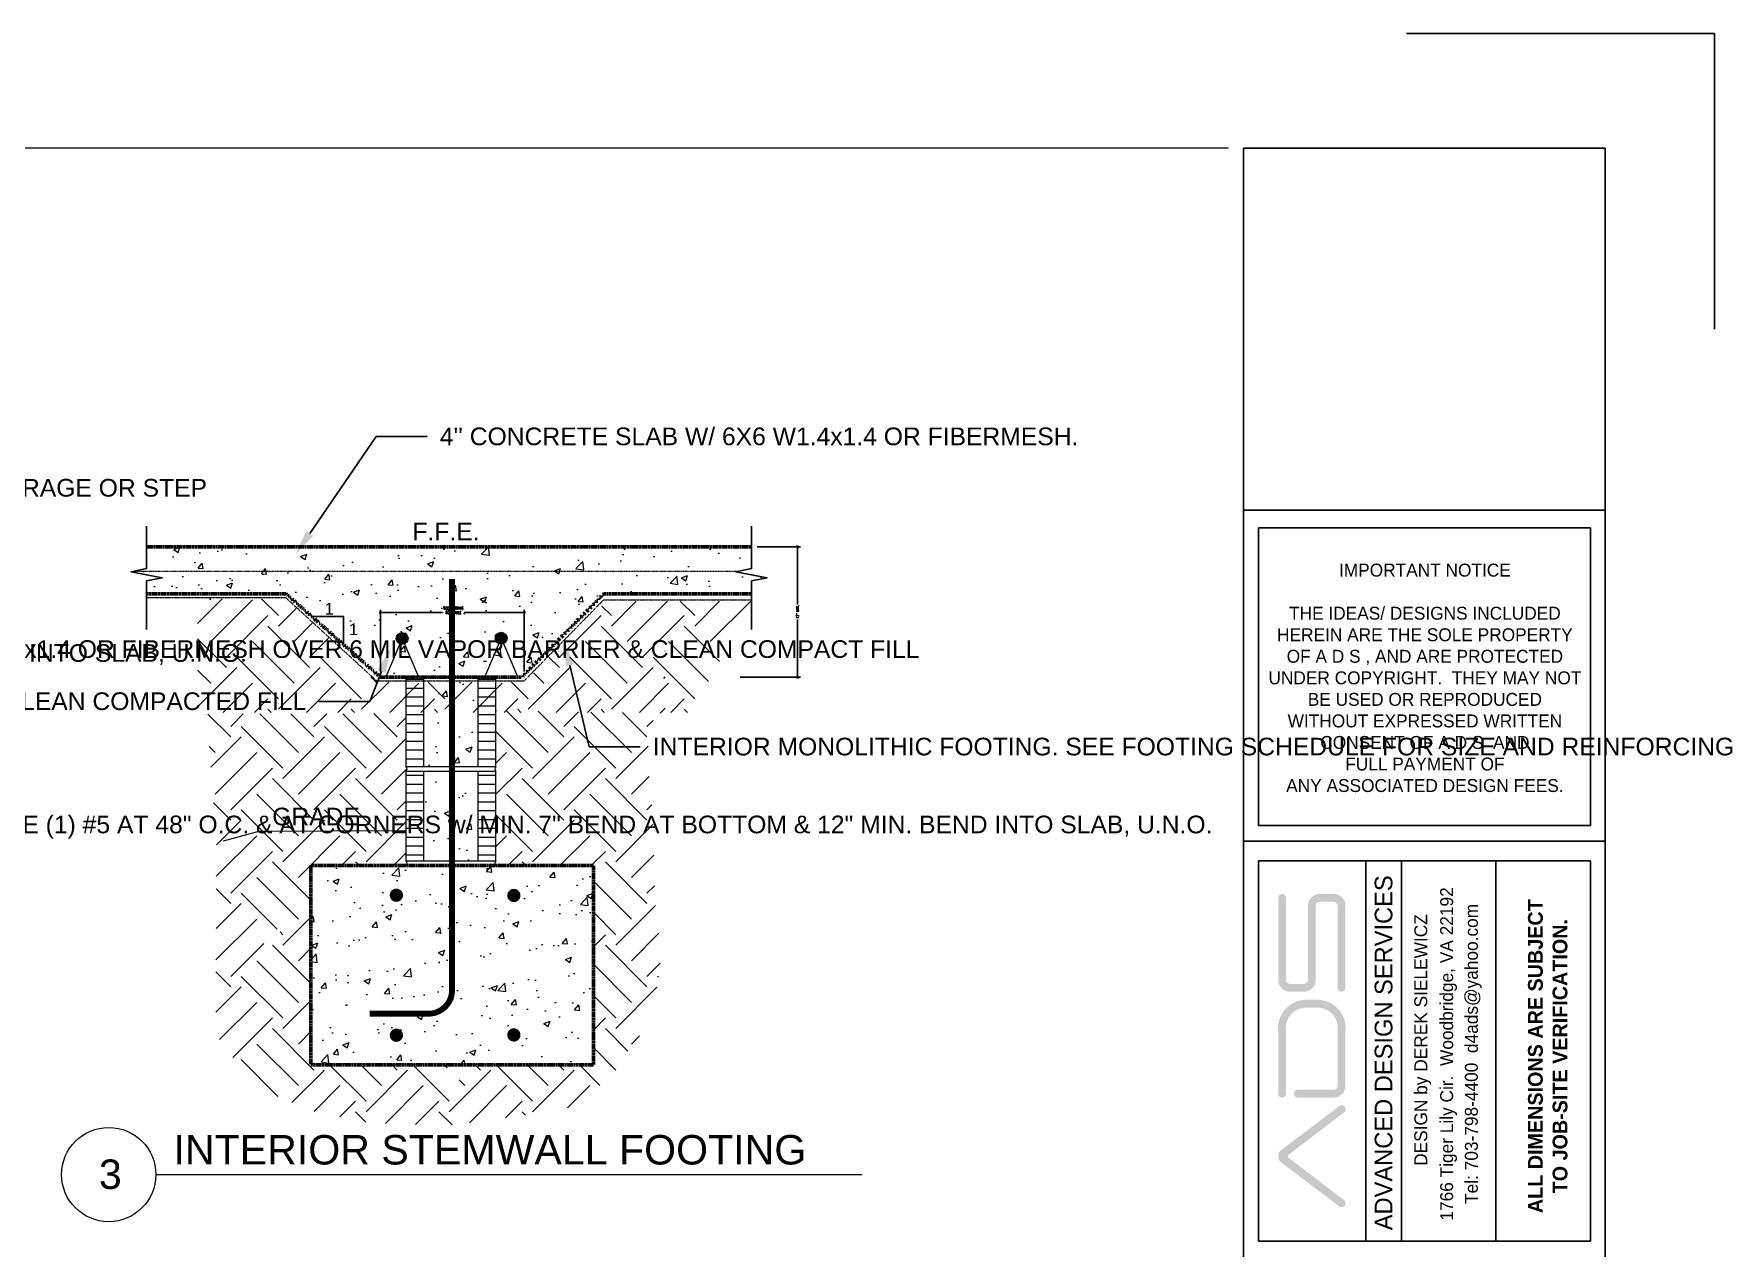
# Model space of a CAD drawing. Header units: inches. Extents: x 26998 to 46838, y -509 to 4343.
# Drawn here: x 39273 to 39987, y 2475 to 2991 of the extents above; entities that cross this region are included whole.
import ezdxf
from ezdxf import colors
from ezdxf.entities.mleader import LeaderData, LeaderLine
from ezdxf.math import Vec2, Vec3

# ---------------------------------------------------------------- set-up
doc = ezdxf.new("R2010")
doc.units = ezdxf.units.IN
doc.header["$LTSCALE"] = 0.5
doc.header["$MEASUREMENT"] = 0
doc.linetypes.add('HIDDEN', pattern=[0.375, 0.25, -0.125])
doc.linetypes.add('HIDDEN2', pattern=[0.1875, 0.125, -0.0625])
doc.layers.get('Defpoints').update_dxf_attribs({"color": 140})
doc.layers.add('S-Dims', color=2, linetype='Continuous')
doc.layers.add('Title Block', color=7, linetype='Continuous')
for name, color, linetype, lineweight in [('S-Exisitng', 252, 'Continuous', 0), ('S-FOUNDATION', 3, 'HIDDEN', 13), ('S-Structural', 1, 'Continuous', 20), ('S-Text', 3, 'Continuous', 0)]:
    doc.layers.add(name, color=color, linetype=linetype, lineweight=lineweight)
doc.styles.add('ARIAL', font='arial.ttf')
doc.styles.add('HS-DESIGN-PLAN', font='GOTHIC.TTF', dxfattribs={"height": 0.09375})
doc.styles.get("Standard").update_dxf_attribs({"font": 'romans.shx', "width": 0.75})
doc.dimstyles.new('DIMS', dxfattribs={"dimscale": 96, "dimtxt": 0.09375, "dimasz": 0.09375, "dimexe": 0.1, "dimexo": 0.2, "dimgap": 0.046875, "dimtad": 0, "dimdec": 1, "dimzin": 7, "dimdsep": 46, "dimlunit": 4, "dimtxsty": 'Standard', "dimblk": 'ARCHTICK', "dimcen": 0, "dimdle": 0.046875, "dimclrd": 2, "dimclre": 2, "dimclrt": 2, "dimadec": 0, "dimazin": 0, "dimtfac": 1, "dimtdec": 1, "dimtmove": 1, "dimatfit": 2, "dimfxl": 0.2, "dimtolj": 1, "dimtzin": 0, "dimarcsym": 0})

# ---------------------------------------------------------------- blocks, each defined once
blk = doc.blocks.new('_ArchTick')
at = {"color": 0, "linetype": 'ByBlock', "const_width": 0.15}
blk.add_lwpolyline([(-0.5, -0.5), (0.5, 0.5)], dxfattribs=at)
blk = doc.blocks.new('*D1005')
at = {"layer": 'Defpoints', "color": 0, "transparency": 16777216}
for p in [(39481.46, 2744.9), (39420.44, 2717.48), (39481.46, 2717.48)]:
    blk.add_point(p, dxfattribs=at)
at = {"layer": 'S-Dims', "color": 2, "lineweight": -2, "transparency": 16777216}
for p, q in [((39419.88, 2744.9), (39446.84, 2744.9)), ((39420.44, 2719.88), (39420.44, 2746.1)), ((39482.03, 2744.9), (39456.08, 2744.9)), ((39481.46, 2719.88), (39481.46, 2746.1))]:
    blk.add_line(p, q, dxfattribs=at)
at = {"layer": 'S-Dims', "color": 2, "lineweight": -2, "transparency": 16777216, "xscale": 1.125, "yscale": 1.125, "zscale": 1.125, "rotation": 180}
blk.add_blockref('_ArchTick', (39420.44, 2744.9), dxfattribs=at)
at = {"layer": 'S-Dims', "color": 2, "lineweight": -2, "transparency": 16777216, "xscale": 1.125, "yscale": 1.125, "zscale": 1.125}
blk.add_blockref('_ArchTick', (39481.46, 2744.9), dxfattribs=at)
at = {"layer": 'S-Dims', "color": 2, "transparency": 16777216, "insert": (39451.46, 2745.85), "char_height": 1.125, "attachment_point": 5}
blk.add_mtext('\\A1;SEE FOOTING\\PSCHEDULE', dxfattribs=at)
blk = doc.blocks.new('*D1146')
at = {"layer": 'Defpoints', "color": 0, "transparency": 16777216}
for p in [(39578.04, 2772.82), (39570.76, 2717.48), (39597.62, 2717.48)]:
    blk.add_point(p, dxfattribs=at)
at = {"layer": 'S-Dims', "color": 2, "lineweight": -2, "transparency": 16777216}
for p, q in [((39580.44, 2772.82), (39598.82, 2772.82)), ((39597.62, 2773.38), (39597.62, 2748.3)), ((39597.62, 2716.92), (39597.62, 2742)), ((39573.16, 2717.48), (39598.82, 2717.48))]:
    blk.add_line(p, q, dxfattribs=at)
at = {"layer": 'S-Dims', "color": 2, "lineweight": -2, "transparency": 16777216, "xscale": 1.125, "yscale": 1.125, "zscale": 1.125}
for p, rotation in [((39597.62, 2772.82), 90), ((39597.62, 2717.48), 270)]:
    blk.add_blockref('_ArchTick', p, dxfattribs=dict(at, rotation=rotation))
at = {"layer": 'S-Dims', "color": 2, "transparency": 16777216, "insert": (39597.62, 2745.15), "char_height": 1.125, "attachment_point": 5, "rotation": 90}
blk.add_mtext('\\A1;12" MIN.', dxfattribs=at)

msp = doc.modelspace()

# ---------------------------------------------------------------- hatches: boundary and pattern name
at = {"layer": 'S-Exisitng'}
h = msp.add_hatch(dxfattribs=at)
h.set_pattern_fill('EARTH', color=256, scale=100, angle=45, style=0)
h.set_pattern_definition([(45, (16975.08, 27121.1), (0, 35.355339), [25, -25]), (45, (16968.45, 27127.728), (0, 35.355339), [25, -25]), (45, (16961.822, 27134.357), (0, 35.355339), [25, -25]), (135, (16961.822, 27138.776), (-35.355339, 2e-15), [25, -25]), (135, (16968.45, 27145.406), (-35.355339, 2e-15), [25, -25]), (135, (16975.08, 27152.035), (-35.355339, 2e-15), [25, -25])])
h.paths.add_polyline_path([(39380.1642635, 2750.7369856), (39342.784927, 2750.7369856), (39342.784927, 2702.5162852), (39552.7047548, 2702.5162852), (39578.4327614, 2749.7628502), (39516.5947819, 2749.7525048), (39481.4641011, 2715.3293131), (39418.8839973, 2715.3293131)])
h = msp.add_hatch(dxfattribs=at)
h.set_pattern_fill('EARTH', color=256, scale=100, angle=45, style=0)
h.set_pattern_definition([(45, (28396.7, 8671.57), (0, 35.35534), [25, -25]), (45, (28390.07, 8678.2), (0, 35.35534), [25, -25]), (45, (28383.442, 8684.83), (0, 35.35534), [25, -25]), (135, (28383.442, 8689.249), (-35.35534, 2e-15), [25, -25]), (135, (28390.07, 8695.878), (-35.35534, 2e-15), [25, -25]), (135, (28396.7, 8702.507), (-35.35534, 2e-15), [25, -25])])
h.paths.add_polyline_path([(39447.860842, 2551.5798331), (39453.8876277, 2551.5798331), (39453.8876277, 2545.9338688), (39447.860842, 2545.9338688)], flags=16)
h.paths.add_polyline_path([(39369.3907502, 2604.4687563), (39369.3907502, 2610.495542), (39377.8282502, 2610.495542), (39377.8282502, 2604.4687563)], flags=16)
edge = h.paths.add_edge_path()
edge.add_line((39350.791754, 2647.366771), (39350.5106271, 2566.0538298))
edge.add_line((39350.5106271, 2566.0538298), (39351.7028165, 2564.334669))
edge.add_line((39351.7028165, 2564.334669), (39359.5680435, 2553.4489728))
edge.add_line((39359.5680435, 2553.4489728), (39374.6932839, 2540.4467514))
edge.add_line((39374.6932839, 2540.4467514), (39390.7260259, 2533.4920889))
edge.add_line((39390.7260259, 2533.4920889), (39412.8089916, 2528.7431803))
edge.add_line((39412.8089916, 2528.7431803), (39425.8167281, 2527.7465636))
edge.add_line((39425.8167281, 2527.7465636), (39449.7146972, 2527.2077606))
edge.add_line((39449.7146972, 2527.2077606), (39473.6124536, 2530.3511426))
edge.add_line((39473.6124536, 2530.3511426), (39491.157911, 2532.9611871))
edge.add_line((39491.157911, 2532.9611871), (39502.0481436, 2535.0039786))
edge.add_line((39502.0481436, 2535.0039786), (39509.913158, 2541.6563234))
edge.add_line((39509.913158, 2541.6563234), (39518.0808856, 2547.0990962))
edge.add_line((39518.0808856, 2547.0990962), (39526.2484005, 2559.7989998))
edge.add_line((39526.2484005, 2559.7989998), (39531.6936232, 2566.7536624))
edge.add_line((39531.6936232, 2566.7536624), (39534.7186287, 2570.6845455))
edge.add_line((39534.7186287, 2570.6845455), (39536.8361326, 2579.1512483))
edge.add_line((39536.8361326, 2579.1512483), (39539.2563498, 2595.177249))
edge.add_line((39539.2563498, 2595.177249), (39539.5588503, 2602.7366975))
edge.add_line((39539.5588503, 2602.7366975), (39537.4411337, 2617.2509591))
edge.add_line((39537.4411337, 2617.2509591), (39536.5336321, 2633.2769599))
edge.add_line((39536.5336321, 2633.2769599), (39536.5336321, 2646.2791812))
edge.add_line((39536.5336321, 2646.2791812), (39535.9286309, 2661.3980782))
edge.add_line((39535.9286309, 2661.3980782), (39534.1295823, 2679.6261203))
edge.add_line((39534.1295823, 2679.6261203), (39534.1295823, 2693.8379136))
edge.add_line((39534.1295823, 2693.8379136), (39540.1015788, 2708.7904518))
edge.add_line((39540.1015788, 2708.7904518), (39540.8155793, 2717.1210451))
edge.add_line((39540.8155793, 2717.1210451), (39541.4151999, 2729.5184805))
edge.add_line((39541.4151999, 2729.5184805), (39541.4151999, 2702.1626274))
edge.add_line((39541.4151999, 2702.1626274), (39469.5057287, 2703.3316571))
edge.add_line((39469.5057287, 2703.3316571), (39469.5057287, 2719.3571492))
edge.add_arc((39471.7637374, 2718.4196492), 2.4448946, 157.4523206789, 202.5476793212)
edge.add_line((39469.5057287, 2717.4821492), (39469.5057287, 2679.3571492))
edge.add_arc((39471.7637374, 2678.4196492), 2.4448946, 157.4523206789, 202.5476793211)
edge.add_line((39469.5057287, 2677.4821492), (39469.5057287, 2639.3571492))
edge.add_arc((39471.7637374, 2638.4196492), 2.4448946, 157.4523206789, 202.5476793212)
edge.add_line((39469.5057287, 2637.4821492), (39510.8742348, 2637.4821492))
edge.add_line((39510.8742348, 2637.4821492), (39510.8742348, 2552.9054969))
edge.add_line((39510.8742348, 2552.9054969), (39390.8742348, 2552.9054969))
edge.add_line((39390.8742348, 2552.9054969), (39390.8742348, 2637.4821492))
edge.add_line((39390.8742348, 2637.4821492), (39431.3807287, 2637.4821492))
edge.add_arc((39429.12272, 2638.4196492), 2.4448946, 337.4523206784, 382.5476793215)
edge.add_line((39431.3807287, 2639.3571492), (39431.3807287, 2702.0372797))
edge.add_line((39431.3807287, 2702.0372797), (39346.7372263, 2701.8036288))
edge.add_line((39346.7372263, 2701.8036288), (39350.791754, 2647.366771))
at = {"layer": 'S-FOUNDATION', "ltscale": 10}
h = msp.add_hatch(dxfattribs=at)
h.set_pattern_fill('AR-CONC', color=252, scale=3.75, style=0)
h.set_pattern_definition([(50, (26919.508, 8568.484), (26.897257, -2.353205), [2.8125, -30.9375]), (355, (26919.508, 8568.484), (-5.203175, 28.207205), [2.25, -24.75]), (100.45144, (26921.75, 8568.288), (21.69408, 25.854), [2.390257, -26.29283]), (46.1842, (26919.508, 8575.984), (40.02155, -6.20697), [4.21875, -46.40625]), (96.63564, (26922.843, 8575.467), (35.04982, 36.52945), [3.58539, -39.43927]), (351.18416, (26919.51, 8575.984), (35.04982, 36.52945), [3.375, -37.125]), (21, (26923.258, 8574.11), (22.384014, -15.09821), [2.8125, -30.9375]), (326, (26923.258, 8574.11), (9.124325, 27.193127), [2.25, -24.75]), (71.45144, (26925.123, 8572.85), (31.50834, 12.09492), [2.390257, -26.29283]), (37.5, (26919.508, 8568.484), (0.4559946, 12.4835195), [0, -24.45, 0, -25.125, 0, -24.84375]), (7.5, (26919.508, 8568.484), (9.865108, 14.790439), [0, -14.325, 0, -23.8875, 0, -9.46875]), (327.5, (26911.146, 8568.484), (20.018341, -0.845808), [0, -9.375, 0, -29.25, 0, -38.8125]), (317.5, (26907.396, 8568.484), (21.869481, 3.753937), [0, -12.1875, 0, -19.425, 0, -27.5625])])
h.paths.add_polyline_path([(39515.3287657, 2752.8158875), (39578.0373929, 2752.8158875), (39578.0373929, 2758.3501775), (39584.6285839, 2759.648119), (39578.0373929, 2760.9460605), (39571.4462018, 2762.244002), (39572.3302829, 2762.4180958), (39317.8861303, 2762.8929728), (39314.5905347, 2762.244002), (39321.1817258, 2760.9460605), (39327.7729169, 2759.648119), (39321.1817258, 2758.3501775), (39321.1817258, 2751.2802112), (39380.4432287, 2752.8158875), (39420.4432287, 2717.4821492), (39480.4432287, 2717.4821492)])
h.paths.add_polyline_path([(39321.1817258, 2772.8158875), (39321.1817258, 2763.5419436), (39317.8861303, 2762.8929728), (39572.3302829, 2762.4180958), (39578.0373929, 2763.5419436), (39578.0373929, 2772.8158875)])
h = msp.add_hatch(dxfattribs=at)
h.set_pattern_fill('AR-CONC', color=252, scale=3.75, style=0)
h.set_pattern_definition([(50, (28396.7, 8671.57), (26.897257, -2.353205), [2.8125, -30.9375]), (355, (28396.7, 8671.57), (-5.203175, 28.207205), [2.25, -24.75]), (100.45144, (28398.941, 8671.375), (21.69408, 25.854), [2.39026, -26.29283]), (46.1842, (28396.7, 8679.07), (40.02155, -6.20697), [4.21875, -46.40625]), (96.63564, (28400.035, 8678.554), (35.04982, 36.52945), [3.58539, -39.43927]), (351.18416, (28396.7, 8679.07), (35.04982, 36.52945), [3.375, -37.125]), (21, (28400.45, 8677.196), (22.384014, -15.09821), [2.8125, -30.9375]), (326, (28400.45, 8677.196), (9.124325, 27.193127), [2.25, -24.75]), (71.45144, (28402.315, 8675.938), (31.50834, 12.09492), [2.39026, -26.29283]), (37.5, (28396.7, 8671.571), (0.4559946, 12.4835195), [0, -24.45, 0, -25.125, 0, -24.84375]), (7.5, (28396.7, 8671.571), (9.865108, 14.790439), [0, -14.325, 0, -23.8875, 0, -9.46875]), (327.5, (28388.337, 8671.571), (20.018341, -0.845808), [0, -9.375, 0, -29.25, 0, -38.8125]), (317.5, (28384.587, 8671.571), (21.869481, 3.753937), [0, -12.1875, 0, -19.425, 0, -27.5625])])
h.paths.add_polyline_path([(39450.8742348, 2717.4821492), (39438.8807287, 2717.4821492), (39438.8807287, 2679.3571492), (39450.8742348, 2679.3571492)])
h.paths.add_polyline_path([(39462.0057287, 2717.4821492), (39450.8742348, 2717.4821492), (39450.8742348, 2679.3571492), (39462.0057287, 2679.3571492)])
h.paths.add_polyline_path([(39462.0057287, 2677.4821492), (39450.8742348, 2677.4821492), (39450.8742348, 2639.3571492), (39462.0057287, 2639.3571492)])
h.paths.add_polyline_path([(39450.8742348, 2677.4821492), (39438.8807287, 2677.4821492), (39438.8807287, 2639.3571492), (39450.8742348, 2639.3571492)])
h = msp.add_hatch(dxfattribs=at)
h.set_pattern_fill('AR-CONC', color=252, scale=3.75, style=0)
h.set_pattern_definition([(50, (38098.894, 1866.445), (26.89726, -2.3532), [2.8125, -30.9375]), (355, (38098.894, 1866.445), (-5.20318, 28.2072), [2.25, -24.75]), (100.4514, (38101.135, 1866.25), (21.6941, 25.854), [2.39026, -26.29283]), (46.1842, (38098.894, 1873.945), (40.02155, -6.207), [4.2187, -46.4062]), (96.6356, (38102.23, 1873.43), (35.0498, 36.5294), [3.5854, -39.4393]), (351.1842, (38098.894, 1873.945), (35.0498, 36.5294), [3.375, -37.125]), (21, (38102.644, 1872.07), (22.384, -15.0982), [2.8125, -30.9375]), (326, (38102.644, 1872.07), (9.12432, 27.19313), [2.25, -24.75]), (71.4514, (38104.51, 1870.812), (31.50834, 12.0949), [2.39026, -26.29283]), (37.5, (38098.894, 1866.445), (0.455995, 12.48352), [0, -24.45, 0, -25.125, 0, -24.84375]), (7.5, (38098.894, 1866.445), (9.86511, 14.79044), [0, -14.325, 0, -23.8875, 0, -9.46875]), (327.5, (38090.531, 1866.445), (20.01834, -0.84581), [0, -9.375, 0, -29.25, 0, -38.8125]), (317.5, (38086.781, 1866.445), (21.86948, 3.75394), [0, -12.1875, 0, -19.425, 0, -27.5625])])
h.paths.add_polyline_path([(39390.8742348, 2637.4821492), (39390.8742348, 2552.9054969), (39510.8742348, 2552.9054969), (39510.8742348, 2637.4821492)])
at = {"layer": 'S-Structural'}
h = msp.add_hatch(color=256, dxfattribs=at)
h.dxf.hatch_style = 1
h.paths.add_polyline_path([(39432.2023068, 2733.897819, 1), (39427.2023068, 2733.897819, 1)])
h = msp.add_hatch(color=256, dxfattribs=at)
h.dxf.hatch_style = 1
h.paths.add_polyline_path([(39474.2204512, 2734.0164429, 1), (39469.2204512, 2734.0164429, 1)])
h = msp.add_hatch(dxfattribs=at)
h.set_pattern_fill('ANSI31', color=256, scale=30, angle=315, style=0)
h.set_pattern_definition([(0, (28396.7, 8671.571), (8e-16, 3.75), [])])
h.paths.add_polyline_path([(39438.8807287, 2717.4821492), (39431.3807287, 2717.4821492), (39431.3807287, 2679.3571492), (39438.8807287, 2679.3571492)])
h.paths.add_polyline_path([(39462.0057287, 2679.3571492), (39469.5057287, 2679.3571492), (39469.5057287, 2717.4821492), (39462.0057287, 2717.4821492)])
h = msp.add_hatch(dxfattribs=at)
h.set_pattern_fill('ANSI31', color=256, scale=30, angle=315, style=0)
h.set_pattern_definition([(0, (38041.308, 1929.5616), (1e-15, 3.75), [])])
h.paths.add_polyline_path([(39438.8807287, 2677.4821492), (39431.3807287, 2677.4821492), (39431.3807287, 2639.3571492), (39438.8807287, 2639.3571492)])
h.paths.add_polyline_path([(39462.0057287, 2639.3571492), (39469.5057287, 2639.3571492), (39469.5057287, 2677.4821492), (39462.0057287, 2677.4821492)])
for points in [[(39428.4886494, 2624.8476728, -1), (39425.9886494, 2624.8476728, -1)], [(39478.4886494, 2624.8476728, -1), (39475.9886494, 2624.8476728, -1)], [(39428.4886494, 2565.5399733, 1), (39425.9886494, 2565.5399733, 1)], [(39478.4886494, 2565.5399733, 1), (39475.9886494, 2565.5399733, 1)]]:
    msp.add_hatch(color=256, dxfattribs=at).paths.add_polyline_path(points)
at = {"layer": 'Title Block'}
h = msp.add_hatch(color=256, dxfattribs=at)
h.paths.add_polyline_path([(39829.6087128, 2532.6740986, 0.1912949762), (39830.2766929, 2533.7091044), (39830.2766929, 2534.3561507, 0.1065363828), (39829.9980989, 2535.0017703, 0.1989123674), (39828.9149076, 2535.67854), (39828.3642324, 2535.67854, 0.1139636446), (39827.6704273, 2535.3911565), (39803.090654, 2516.8130283, 0.5149988252), (39803.090654, 2511.3789126), (39827.6704273, 2492.8007844, 0.1139636446), (39828.3642324, 2492.5134009), (39828.9149076, 2492.5134009, 0.1989123674), (39829.9980989, 2493.1901706, 0.1065363829), (39830.2766929, 2493.8357902), (39830.2766929, 2494.4828364, 0.1912949762), (39829.6087128, 2495.5178422), (39806.1942849, 2513.4023111, -0.5343557179), (39806.1942849, 2514.7896297)])
h.paths.add_polyline_path([(39825.2703423, 2539.0161071, 0.4142135624), (39830.2766929, 2544.0224577), (39830.2766929, 2567.1621943, 0.440849221), (39818.5952081, 2580.5124626), (39813.3728572, 2580.5124626, 0.440849221), (39801.6913724, 2567.1621943), (39801.6913724, 2540.6848906, 0.4142135624), (39803.3601559, 2539.0161071, 0.4142135624), (39805.0289394, 2540.6848906), (39805.0289394, 2567.1621943, -0.4500136067), (39813.3728572, 2577.1748956), (39818.5952081, 2577.1748956, -0.4500136067), (39826.9391258, 2567.1621943), (39826.9391258, 2544.0224577, -0.4142135624), (39825.2703423, 2542.3536742), (39810.0352901, 2542.3536742, 0.4142135624), (39808.3665065, 2540.6848906, 0.4142135624), (39810.0352901, 2539.0161071)])
h.paths.add_polyline_path([(39814.3152491, 2588.9541628, -0.4142135624), (39812.6464655, 2587.2853792), (39806.697723, 2587.2853792, -0.4142135624), (39805.0289394, 2588.9541628), (39805.0289394, 2623.7753842, 0.4142135624), (39803.3601559, 2625.4441677, 0.4142135624), (39801.6913724, 2623.7753842), (39801.6913724, 2588.9541628, 0.4142135624), (39806.697723, 2583.9478122), (39812.6464655, 2583.9478122, 0.4142135624), (39817.6528162, 2588.9541628), (39817.6528162, 2620.4378171, -0.4142135624), (39819.3215997, 2622.1066006), (39825.2703423, 2622.1066006, -0.4142135624), (39826.9391258, 2620.4378171), (39826.9391258, 2585.6165957, 0.4142135624), (39828.6079093, 2583.9478122, 0.4142135624), (39830.2766929, 2585.6165957), (39830.2766929, 2620.4378171, 0.4142135624), (39825.2703423, 2625.4441677), (39819.3215997, 2625.4441677, 0.4142135624), (39814.3152491, 2620.4378171)])
h = msp.add_hatch(color=256, dxfattribs=at)
h.paths.add_polyline_path([(39829.6087128, 2532.6740986, 0.1912949762), (39830.2766929, 2533.7091044), (39830.2766929, 2534.3561507, 0.1065363828), (39829.9980989, 2535.0017703, 0.1989123674), (39828.9149076, 2535.67854), (39828.3642324, 2535.67854, 0.1139636446), (39827.6704273, 2535.3911565), (39803.090654, 2516.8130283, 0.5149988252), (39803.090654, 2511.3789126), (39827.6704273, 2492.8007844, 0.1139636446), (39828.3642324, 2492.5134009), (39828.9149076, 2492.5134009, 0.1989123674), (39829.9980989, 2493.1901706, 0.1065363829), (39830.2766929, 2493.8357902), (39830.2766929, 2494.4828364, 0.1912949762), (39829.6087128, 2495.5178422), (39806.1942849, 2513.4023111, -0.5343557179), (39806.1942849, 2514.7896297)])
h.paths.add_polyline_path([(39825.2703423, 2539.0161071, 0.4142135624), (39830.2766929, 2544.0224577), (39830.2766929, 2567.1621943, 0.440849221), (39818.5952081, 2580.5124626), (39813.3728572, 2580.5124626, 0.440849221), (39801.6913724, 2567.1621943), (39801.6913724, 2540.6848906, 0.4142135624), (39803.3601559, 2539.0161071, 0.4142135624), (39805.0289394, 2540.6848906), (39805.0289394, 2567.1621943, -0.4500136067), (39813.3728572, 2577.1748956), (39818.5952081, 2577.1748956, -0.4500136067), (39826.9391258, 2567.1621943), (39826.9391258, 2544.0224577, -0.4142135624), (39825.2703423, 2542.3536742), (39810.0352901, 2542.3536742, 0.4142135624), (39808.3665065, 2540.6848906, 0.4142135624), (39810.0352901, 2539.0161071)])
h.paths.add_polyline_path([(39814.3152491, 2588.9541628, -0.4142135624), (39812.6464655, 2587.2853792), (39806.697723, 2587.2853792, -0.4142135624), (39805.0289394, 2588.9541628), (39805.0289394, 2623.7753842, 0.4142135624), (39803.3601559, 2625.4441677, 0.4142135624), (39801.6913724, 2623.7753842), (39801.6913724, 2588.9541628, 0.4142135624), (39806.697723, 2583.9478122), (39812.6464655, 2583.9478122, 0.4142135624), (39817.6528162, 2588.9541628), (39817.6528162, 2620.4378171, -0.4142135624), (39819.3215997, 2622.1066006), (39825.2703423, 2622.1066006, -0.4142135624), (39826.9391258, 2620.4378171), (39826.9391258, 2585.6165957, 0.4142135624), (39828.6079093, 2583.9478122, 0.4142135624), (39830.2766929, 2585.6165957), (39830.2766929, 2620.4378171, 0.4142135624), (39825.2703423, 2625.4441677), (39819.3215997, 2625.4441677, 0.4142135624), (39814.3152491, 2620.4378171)])

# ---------------------------------------------------------------- linework, layer by layer
msp.add_lwpolyline([(38285.613864, 2942.0957452, 0.5, 0.5, 0), (39780.6730988, 2942.0957452, 0, 0, 0), (39780.6730988, 1815.6465238, 0.5, 0.5, 0), (38285.613864, 1815.6465238, 0.5, 0.5, 0)], format="xyseb")
at = {"layer": 'S-Dims'}
for p, q in [((39404.78393, 2743.2836177), (39391.2343538, 2743.2836177)), ((39404.78393, 2731.6063879), (39404.78393, 2743.2836177))]:
    msp.add_line(p, q, dxfattribs=at)
for points in [[(39321.1817258, 2737.6687709), (39321.1817258, 2758.3501775), (39327.7729169, 2759.648119), (39321.1817258, 2760.9460605), (39314.5905347, 2762.244002), (39321.1817258, 2763.5419436), (39321.1817258, 2781.5593415)], [(39578.0373929, 2737.6687709), (39578.0373929, 2758.3501775), (39584.6285839, 2759.648119), (39578.0373929, 2760.9460605), (39571.4462018, 2762.244002), (39578.0373929, 2763.5419436), (39578.0373929, 2781.5593415)]]:
    msp.add_lwpolyline(points, dxfattribs=at)
at = {"layer": 'S-Exisitng'}
for p, q in [((39368.7915975, 2651.9570459), (39353.6046529, 2647.923534)), ((39431.3807287, 2652.2371591), (39368.8166255, 2652.0035082))]:
    msp.add_line(p, q, dxfattribs=at)
at = {"layer": 'S-FOUNDATION', "color": 5, "lineweight": 50}
for p, q in [((39578.0373929, 2772.8158875), (39321.1817258, 2772.8158875)), ((39380.4432287, 2752.8158875), (39321.1817258, 2752.8158875)), ((39380.4432287, 2752.8158875), (39420.4432287, 2717.4821492)), ((39480.4432287, 2717.4821492), (39515.3287657, 2752.8158875)), ((39578.0373929, 2752.8158875), (39515.3287657, 2752.8158875)), ((39420.4432287, 2717.4821492), (39480.4432287, 2717.4821492))]:
    msp.add_line(p, q, dxfattribs=at)
at = {"layer": 'S-FOUNDATION', "color": 3}
msp.add_lwpolyline([(39321.1817258, 2751.2802112), (39380.1642635, 2751.2802112), (39418.8839973, 2715.8725387), (39481.4641011, 2715.8725387), (39515.3287657, 2750.3764844), (39578.0373929, 2750.3764844)], dxfattribs=at)
at = {"layer": 'S-FOUNDATION', "color": 5, "lineweight": 50}
msp.add_lwpolyline([(39390.8742348, 2552.9054969), (39510.8742348, 2552.9054969), (39510.8742348, 2637.4821492), (39390.8742348, 2637.4821492)], close=True, dxfattribs=at)
at = {"layer": 'S-Structural', "linetype": 'HIDDEN2'}
msp.add_line((39315.4746158, 2762.4180958), (39572.3302829, 2762.4180958), dxfattribs=at)
at = {"layer": 'S-Structural'}
for p, q in [((39429.7023068, 2733.897819), (39422.7404493, 2717.5934858)), ((39429.7023068, 2733.897819), (39436.6641644, 2717.5934858)), ((39471.7204512, 2734.0164429), (39464.7585936, 2717.7121098)), ((39471.7204512, 2734.0164429), (39478.6823087, 2717.7121098)), ((39431.3807287, 2679.3571492), (39431.3807287, 2717.4821492)), ((39469.5057287, 2717.4821492), (39431.3807287, 2717.4821492)), ((39469.5057287, 2717.4821492), (39431.3807287, 2717.4821492)), ((39438.8807287, 2679.3571492), (39438.8807287, 2717.4821492)), ((39462.0057287, 2679.3571492), (39462.0057287, 2717.4821492)), ((39469.5057287, 2679.3571492), (39469.5057287, 2717.4821492)), ((39469.5057287, 2679.3571492), (39431.3807287, 2679.3571492)), ((39469.5057287, 2679.3571492), (39431.3807287, 2679.3571492)), ((39431.3807287, 2639.3571492), (39431.3807287, 2677.4821492)), ((39469.5057287, 2677.4821492), (39431.3807287, 2677.4821492)), ((39469.5057287, 2677.4821492), (39431.3807287, 2677.4821492)), ((39438.8807287, 2639.3571492), (39438.8807287, 2677.4821492)), ((39462.0057287, 2639.3571492), (39462.0057287, 2677.4821492)), ((39469.5057287, 2639.3571492), (39469.5057287, 2677.4821492)), ((39469.5057287, 2639.3571492), (39469.5057287, 2677.4821492)), ((39469.5057287, 2639.3571492), (39431.3807287, 2639.3571492))]:
    msp.add_line(p, q, dxfattribs=at)
at = {"layer": 'S-Structural', "const_width": 2.5}
msp.add_lwpolyline([(39450.8742348, 2759.1235077), (39450.8742348, 2584.6197165, -0.4142135624), (39440.8742348, 2574.6197165), (39415.8742348, 2574.6197165)], format="xyb", dxfattribs=at)
for points in [[(39425.6693508, 2624.9101082, -1), (39428.7943508, 2624.9101082, -1)], [(39475.5562999, 2624.7993205, -1), (39478.6812999, 2624.7993205, -1)], [(39425.6693508, 2565.4775379, 1), (39428.7943508, 2565.4775379, 1)], [(39475.5562999, 2565.5883256, 1), (39478.6812999, 2565.5883256, 1)]]:
    msp.add_lwpolyline(points, format="xyb", close=True, dxfattribs=at)
at = {"layer": 'S-Structural'}
for centre in [(39429.7023068, 2733.897819), (39471.7204512, 2734.0164429)]:
    msp.add_circle(centre, 2.5, dxfattribs=at)
for centre, start, end in [((39430.7124976, 2678.4196492), 305.4805082379, 54.5194917624), ((39470.1739599, 2678.4196492), 125.4805082376, 234.5194917621), ((39430.7124976, 2638.4196492), 305.4805082379, 54.5194917624), ((39470.1739599, 2638.4196492), 125.4805082376, 234.5194917621)]:
    msp.add_arc(centre, 1.1512772, start, end, dxfattribs=at)
at = {"layer": 'S-Text'}
msp.add_line((39325.0587799, 2506.3153802), (39625.0007376, 2506.3153802), dxfattribs=at)
msp.add_circle((39305.0587799, 2506.3153802), 20, dxfattribs=at)
at = {"layer": 'Title Block'}
for p, q in [((39856.129257, 2990.6727052), (39986.932842, 2990.6727052)), ((39856.129257, 2990.6727052), (39986.932842, 2990.6727052)), ((39856.129257, 2990.6727052), (39986.932842, 2990.6727052)), ((39856.129257, 2990.6727052), (39986.932842, 2990.6727052)), ((39856.129257, 2990.6727052), (39986.932842, 2990.6727052)), ((39856.129257, 2990.6727052), (39986.932842, 2990.6727052)), ((39856.129257, 2990.6727052), (39986.932842, 2990.6727052)), ((39856.129257, 2990.6727052), (39986.932842, 2990.6727052)), ((39986.932842, 2990.6727052), (39986.932842, 2865.1822252)), ((39986.932842, 2990.6727052), (39986.932842, 2865.1822252)), ((39986.932842, 2990.6727052), (39986.932842, 2865.1822252)), ((39986.932842, 2990.6727052), (39986.932842, 2865.1822252)), ((39986.932842, 2990.6727052), (39986.932842, 2865.1822252)), ((39986.932842, 2990.6727052), (39986.932842, 2865.1822252)), ((39986.932842, 2990.6727052), (39986.932842, 2865.1822252)), ((39986.932842, 2990.6727052), (39986.932842, 2865.1822252)), ((39986.932842, 2990.6727052), (39986.932842, 2865.1822252)), ((39986.932842, 2990.6727052), (39986.932842, 2865.1822252)), ((39986.932842, 2990.6727052), (39986.932842, 2865.1822252)), ((39986.932842, 2990.6727052), (39986.932842, 2865.1822252)), ((39986.932842, 2990.6727052), (39986.932842, 2865.1822252)), ((39986.932842, 2990.6727052), (39986.932842, 2865.1822252)), ((39986.932842, 2990.6727052), (39986.932842, 2865.1822252)), ((39986.932842, 2990.6727052), (39986.932842, 2865.1822252)), ((39986.932842, 2990.6727052), (39986.932842, 2865.1822252)), ((39986.932842, 2990.6727052), (39986.932842, 2865.1822252)), ((39986.932842, 2990.6727052), (39986.932842, 2865.1822252)), ((39986.932842, 2990.6727052), (39986.932842, 2865.1822252)), ((39986.932842, 2990.6727052), (39986.932842, 2865.1822252)), ((39986.932842, 2990.6727052), (39986.932842, 2865.1822252)), ((39986.932842, 2990.6727052), (39986.932842, 2865.1822252)), ((39986.932842, 2990.6727052), (39986.932842, 2865.1822252)), ((39786.9982238, 1815.6465138), (39786.9982238, 2942.0957353)), ((39940.6132238, 2942.0957353), (39786.9982238, 2942.0957353)), ((39940.6132238, 1815.6465138), (39940.6132238, 2942.0957353)), ((39786.9982238, 2788.4132353), (39940.6132238, 2788.4132353)), ((39786.9982238, 2788.4132353), (39940.6132238, 2788.4132353)), ((39786.9982238, 2788.4132353), (39940.6132238, 2788.4132353)), ((39786.9982238, 2788.4132353), (39940.6132238, 2788.4132353)), ((39940.6132238, 2788.4132353), (39786.9982238, 2788.4132353)), ((39934.3432238, 2780.8257353), (39793.2682238, 2780.8257353)), ((39793.2682238, 2654.5044853), (39793.2682238, 2780.8257353)), ((39934.3432238, 2654.5044853), (39934.3432238, 2780.8257353)), ((39934.3432238, 2654.5044853), (39793.2682238, 2654.5044853)), ((39786.9982238, 2647.9132353), (39940.6132238, 2647.9132353)), ((39786.9982238, 2647.9132353), (39940.6132238, 2647.9132353)), ((39786.9982238, 2647.9132353), (39940.6132238, 2647.9132353)), ((39940.6132238, 2647.9132353), (39786.9982238, 2647.9132353)), ((39793.3233488, 2639.5044853), (39934.3432238, 2639.5044853)), ((39793.3233488, 2639.5044853), (39793.3233488, 2478.000236)), ((39838.854821, 2478.000236), (39838.854821, 2639.5044853)), ((39838.854821, 2478.000236), (39838.854821, 2639.5044853)), ((39854.1090529, 2478.000236), (39854.1090529, 2639.5044853)), ((39854.1090529, 2478.000236), (39854.1090529, 2639.5044853)), ((39894.1090529, 2478.000236), (39894.1090529, 2639.5044853)), ((39894.1090529, 2478.000236), (39894.1090529, 2639.5044853)), ((39934.3432238, 2639.5044853), (39934.3432238, 2478.000236)), ((39934.3432238, 2478.000236), (39793.2682238, 2478.000236))]:
    msp.add_line(p, q, dxfattribs=at)
at = {"layer": 'Title Block', "const_width": 0.5}
for points in [[(39786.9982238, 2942.0957353), (39940.6132238, 2942.0957353)], [(39786.9982238, 1815.6465138), (39786.9982238, 2942.0957353)], [(39940.6132238, 1815.6465138), (39940.6132238, 2942.0957353)], [(39786.9982238, 2788.4132353), (39940.6132238, 2788.4132353)], [(39786.9982238, 2788.4132353), (39940.6132238, 2788.4132353)], [(39786.9982238, 2647.9132353), (39940.6132238, 2647.9132353)], [(39786.9982238, 2647.9132353), (39940.6132238, 2647.9132353)]]:
    msp.add_lwpolyline(points, dxfattribs=at)

# ---------------------------------------------------------------- texts
at = {"layer": 'S-Dims', "char_height": 5, "width": 294.30601648, "attachment_point": 1, "style": 'ARIAL'}
for insert in [(39396.7440704, 2749.0190115), (39407.0743197, 2740.3220873)]:
    msp.add_mtext('1', dxfattribs=dict(at, insert=insert))
at = {"layer": 'S-Text', "char_height": 7.5, "width": 294.30601648, "attachment_point": 1, "style": 'ARIAL'}
for s, insert in [('F.F.E.', (39434.0537282, 2783.0911398)), ('GRADE', (39374.5091728, 2662.0577762))]:
    msp.add_mtext(s, dxfattribs=dict(at, insert=insert))
at = {"layer": 'S-Text', "char_height": 12.5, "attachment_point": 1, "style": 'ARIAL'}
for s, width, insert in [('INTERIOR STEMWALL FOOTING', 352.848742969, (39332.58629, 2523.1033563)), ('3', 21.613070392, (39300.9047816, 2512.7221665))]:
    msp.add_mtext_dynamic_manual_height_columns(s, width=width, gutter_width=5, heights=[0], dxfattribs=dict(at, insert=insert))
at = {"layer": 'Title Block', "insert": (39863.9962999, 2717.1564653), "char_height": 5.48625, "width": 1080.556998024, "attachment_point": 5, "style": 'HS-DESIGN-PLAN'}
msp.add_mtext('IMPORTANT NOTICE \\P\\P\\pxt2;THE IDEAS/ DESIGNS INCLUDED \\PHEREIN ARE THE SOLE PROPERTY \\POF A D S , AND ARE PROTECTED \\PUNDER COPYRIGHT.  THEY MAY NOT \\PBE USED OR REPRODUCED \\PWITHOUT EXPRESSED WRITTEN \\PCONSENT OF A D S  AND \\PFULL PAYMENT OF \\PANY ASSOCIATED DESIGN FEES.', dxfattribs=at)
at = {"layer": 'Title Block', "attachment_point": 5, "rotation": 90, "style": 'HS-DESIGN-PLAN'}
for s, insert, char_height, width in [('ADVANCED DESIGN SERVICES', (39846.4925987, 2558.0199286), 7.50975, 200.725788003), ('1766 Tiger Lily Cir.  Woodbridge, VA 22192', (39874.0589807, 2557.5233424), 5.48625, 248.576827248), ('1766 Tiger Lily Cir.  Woodbridge, VA 22192', (39874.0589807, 2557.5233424), 5.48625, 248.576827248), ('Tel: 703-798-4400  d4ads@yahoo.com', (39884.5668937, 2557.5463693), 5.48625, 248.576827248), ('Tel: 703-798-4400  d4ads@yahoo.com', (39884.5668937, 2557.5463693), 5.48625, 248.576827248), ('\\P{\\fCentury Gothic|b1|i0|c0|p34;\\H1.1429x;ALL DIMENSIONS ARE SUBJECT \\PTO JOB-SITE VERIFICATION.}', (39911.6215054, 2556.5695638), 5.48625, 248.576827248), ('\\P{\\fCentury Gothic|b1|i0|c0|p34;\\H1.1429x;ALL DIMENSIONS ARE SUBJECT \\PTO JOB-SITE VERIFICATION.}', (39911.6215054, 2556.5695638), 5.48625, 248.576827248), ('DESIGN by DEREK SIELEWICZ', (39863.0853378, 2563.4274372), 5.48625, 248.576827248), ('DESIGN by DEREK SIELEWICZ', (39863.0853378, 2563.4274372), 5.48625, 248.576827248)]:
    msp.add_mtext(s, dxfattribs=dict(at, insert=insert, char_height=char_height, width=width))

# ---------------------------------------------------------------- dimensions: what is measured, and where the dimension line sits
at = {"layer": 'S-Dims'}
dim = msp.add_linear_dim(base=(39597.6203756, 2717.4821492), p1=(39578.0373929, 2772.8158875), p2=(39570.7616219, 2717.4821492), angle=90, text='12" MIN.', dimstyle='DIMS', override={"dimscale": 12}, dxfattribs=at)
dim.commit()
dim.dimension.update_dxf_attribs({"geometry": '*D1146', "text_midpoint": (39597.6203756, 2745.1490183)})
dim = msp.add_linear_dim(base=(39481.4641011, 2744.899883), p1=(39420.4432287, 2717.4821492), p2=(39481.4641011, 2717.4821492), text='SEE FOOTING\\PSCHEDULE', dimstyle='DIMS', override={"dimscale": 12}, dxfattribs=at)
dim.commit()
dim.dimension.update_dxf_attribs({"geometry": '*D1005', "text_midpoint": (39451.4641011, 2745.8471111), "dimtype": 160})

# ---------------------------------------------------------------- leaders
at = {"layer": 'S-Text'}
ml = msp.add_multileader_mtext('Standard', dxfattribs=at)
ml.set_content("\\A1;4'' CONCRETE SLAB W/ 6X6 W1.4x1.4 OR FIBERMESH. ", color=256, style='ARIAL')
ml.set_leader_properties()
ml.build(insert=Vec2(0, 0))
ml.multileader.update_dxf_attribs({"dogleg_length": 0.36, "arrow_head_size": 10.8, "scale": 12})
ctx = ml.context
ctx.base_point, ctx.scale, ctx.char_height, ctx.arrow_head_size, ctx.landing_gap_size, ctx.plane_origin = Vec3(39440.2469134, 2819.6357975), 12, 7.5, 10.8, 5.4, Vec3(39344.4657131, 2733.2218826)
notes = []
notes.append((ctx, [(0, (1, 1, 0), (39418.6469134, 2819.6357975), (1, 0), 21.6, [(0, [(39384.3054694, 2769.4907125)], 0, [])])]))
ctx.mtext.insert, ctx.mtext.width, ctx.mtext.defined_height, ctx.mtext.flow_direction = Vec3(39445.6469134, 2823.4497471), 113.144760408, 37.7645959, 5
ml = msp.add_multileader_mtext('Standard', dxfattribs=at)
ml.set_content("\\A1;4'' CONCRETE SLAB W/ 6X6 W1.4x1.4 OR FIBERMESH OVER 6 MIL VAPOR BARRIER & CLEAN COMPACT FILL", color=256, style='ARIAL')
ml.set_leader_properties()
ml.build(insert=Vec2(0, 0))
ml.multileader.update_dxf_attribs({"dogleg_length": 0.36, "arrow_head_size": 10.8, "scale": 12})
ctx = ml.context
ctx.base_point, ctx.scale, ctx.char_height, ctx.arrow_head_size, ctx.landing_gap_size, ctx.plane_origin = Vec3(38697.0358713, 2807.259871), 12, 7.5, 10.8, 5.4, Vec3(38601.254671, 2713.9850197)
notes.append((ctx, [(0, (1, 1, 0), (38675.4358713, 2807.259871), (1, 0), 21.6, [(0, [(38664.8507891, 2774.7403128)], 0, [])])]))
ctx.mtext.insert, ctx.mtext.width, ctx.mtext.flow_direction = Vec3(38702.4358713, 2811.0738205), 142.811107221, 5
ml = msp.add_multileader_mtext('Standard', dxfattribs=at)
ml.set_content('\\A1;HEIGHT OF CURB VARIES w/ SLOPE OF GARAGE OR STEP', color=256, style='ARIAL')
ml.set_leader_properties()
ml.build(insert=Vec2(0, 0))
ml.multileader.update_dxf_attribs({"dogleg_length": 0.36, "arrow_head_size": 10.8, "scale": 12})
ctx = ml.context
ctx.base_point, ctx.scale, ctx.char_height, ctx.arrow_head_size, ctx.landing_gap_size, ctx.plane_origin = Vec3(39045.1197337, 2797.8129832), 12, 7.5, 10.8, 5.4, Vec3(38958.3755269, 2782.4613985)
notes.append((ctx, [(0, (1, 1, 0), (39032.5567272, 2797.8129832), (1, 0), 12.5630066, [(0, [(39017.7800742, 2766.938934)], 0, [])])]))
ctx.mtext.insert, ctx.mtext.width, ctx.mtext.flow_direction = Vec3(39050.5197337, 2801.6269328), 150.979902618, 5
ml = msp.add_multileader_mtext('Standard', dxfattribs=at)
ml.set_content("\\A1;4'' CONCRETE SLAB W/ 6X6 W1.4x1.4 OR FIBERMESH OVER 6 MIL VAPOR BARRIER & CLEAN COMPACT FILL", color=256, style='ARIAL')
ml.set_leader_properties()
ml.build(insert=Vec2(0, 0))
ml.multileader.update_dxf_attribs({"dogleg_length": 0.36, "arrow_head_size": 10.8, "scale": 12})
ctx = ml.context
ctx.base_point, ctx.scale, ctx.char_height, ctx.arrow_head_size, ctx.landing_gap_size, ctx.plane_origin = Vec3(39097.9849909, 2729.3366044), 12, 7.5, 10.8, 5.4, Vec3(39011.240784, 2713.9850197)
notes.append((ctx, [(0, (1, 1, 0), (39085.4219843, 2729.3366044), (1, 0), 12.5630066, [(0, [(39074.8369021, 2749.7403128)], 0, [])])]))
ctx.mtext.insert, ctx.mtext.width, ctx.mtext.flow_direction = Vec3(39103.3849909, 2733.1505539), 142.811107221, 5
ml = msp.add_multileader_mtext('Standard', dxfattribs=at)
ml.set_content('VAPOR BARRIER (6-MIL MIN.) OVER CLEAN COMPACTED FILL', color=256, style='ARIAL')
ml.set_leader_properties()
ml.build(insert=Vec2(0, 0))
ml.multileader.update_dxf_attribs({"dogleg_length": 0.36, "arrow_head_size": 10.8, "scale": 12})
ctx = ml.context
ctx.base_point, ctx.scale, ctx.char_height, ctx.arrow_head_size, ctx.landing_gap_size, ctx.plane_origin = Vec3(39264.6275101, 2707.2054342), 12, 7.5, 10.8, 5.4, Vec3(39396.6636763, 2581.0825109)
ctx.text_align_type = 2
notes.append((ctx, [(0, (1, 1, 0), (39415.9582741, 2707.2054342), (-1, 0), 21.6, [(0, [(39424.9313281, 2729.9037288)], 0, [])])]))
ctx.mtext.insert, ctx.mtext.width, ctx.mtext.alignment, ctx.mtext.flow_direction = Vec3(39388.9582741, 2711.0193837), 124.726449373, 3, 5
ml = msp.add_multileader_mtext('Standard', dxfattribs=at)
ml.set_content('\\A1;VERTICAL REINFORCING TO BE (1) #5 AT 48" O.C. & AT CORNERS w/ MIN. 7" BEND AT BOTTOM & 12" MIN. BEND INTO SLAB, U.N.O. ', color=256, style='ARIAL')
ml.set_leader_properties()
ml.build(insert=Vec2(0, 0))
ml.multileader.update_dxf_attribs({"dogleg_length": 0.36, "arrow_head_size": 10.8, "scale": 12})
ctx = ml.context
ctx.base_point, ctx.scale, ctx.char_height, ctx.arrow_head_size, ctx.landing_gap_size, ctx.plane_origin = Vec3(38698.1867552, 2727.6788178), 12, 7.5, 10.8, 5.4, Vec3(38620.5079238, 2623.5312584)
notes.append((ctx, [(0, (1, 1, 0), (38676.5867552, 2727.6788178), (1, 0), 21.6, [(0, [(38589.1624673, 2682.1394365)], 0, [])])]))
ctx.mtext.insert, ctx.mtext.width, ctx.mtext.flow_direction = Vec3(38703.5867552, 2731.4927673), 132.789521258, 5
ml = msp.add_multileader_mtext('Standard', dxfattribs=at)
ml.set_content('\\A1;INTERIOR MONOLITHIC FOOTING. SEE FOOTING SCHEDULE FOR SIZE AND REINFORCING', color=256, style='ARIAL')
ml.set_leader_properties()
ml.build(insert=Vec2(0, 0))
ml.multileader.update_dxf_attribs({"dogleg_length": 0.36, "arrow_head_size": 10.8, "scale": 12})
ctx = ml.context
ctx.base_point, ctx.scale, ctx.char_height, ctx.arrow_head_size, ctx.landing_gap_size, ctx.plane_origin = Vec3(39530.7187813, 2687.9563622), 12, 7.5, 10.8, 5.4, Vec3(39436.1615849, 2580.5179485)
notes.append((ctx, [(0, (1, 1, 0), (39509.1187813, 2687.9563622), (1, 0), 21.6, [(0, [(39498.3964334, 2733.1245116)], 0, [])])]))
ctx.mtext.insert, ctx.mtext.width, ctx.mtext.defined_height, ctx.mtext.flow_direction = Vec3(39536.1187813, 2691.7703117), 117.259339292, 41.3576622, 5
ml = msp.add_multileader_mtext('Standard', dxfattribs=at)
ml.set_content('\\A1;VERTICAL REINFORCING TO BE (1) #5 AT 48" O.C. & AT CORNERS w/ MIN. 7" BEND AT BOTTOM & 12" MIN. BEND INTO SLAB, U.N.O. ', color=256, style='ARIAL')
ml.set_leader_properties()
ml.build(insert=Vec2(0, 0))
ml.multileader.update_dxf_attribs({"dogleg_length": 0.36, "arrow_head_size": 10.8, "scale": 12})
ctx = ml.context
ctx.base_point, ctx.scale, ctx.char_height, ctx.arrow_head_size, ctx.landing_gap_size, ctx.plane_origin = Vec3(39108.1728682, 2654.8894692), 12, 7.5, 10.8, 5.4, Vec3(39030.4940368, 2623.5312584)
notes.append((ctx, [(0, (1, 1, 0), (39086.5728682, 2654.8894692), (1, 0), 21.6, [(0, [(38999.1485803, 2682.1394365)], 0, [])])]))
ctx.mtext.insert, ctx.mtext.width, ctx.mtext.flow_direction = Vec3(39113.5728682, 2658.7034187), 132.789521258, 5
ml = msp.add_multileader_mtext('Standard', dxfattribs=at)
ml.set_content('\\A1;GRADE BEAM.', color=256, style='ARIAL')
ml.set_leader_properties()
ml.build(insert=Vec2(0, 0))
ml.multileader.update_dxf_attribs({"dogleg_length": 0.36, "arrow_head_size": 10.8, "scale": 12})
ctx = ml.context
ctx.base_point, ctx.scale, ctx.char_height, ctx.arrow_head_size, ctx.landing_gap_size, ctx.plane_origin = Vec3(38700.8683862, 2642.3865795), 12, 7.5, 10.8, 5.4, Vec3(38620.5079238, 2549.1117281)
notes.append((ctx, [(0, (1, 1, 0), (38679.2683862, 2642.3865795), (1, 0), 21.6, [(0, [(38649.1624673, 2606.1471356)], 0, [])])]))
ctx.mtext.insert, ctx.mtext.width, ctx.mtext.defined_height, ctx.mtext.flow_direction = Vec3(38706.2683862, 2646.200529), 84.049248536, 43.3024544, 5
ml = msp.add_multileader_mtext('Standard', dxfattribs=at)
ml.set_content('\\A1;GRADE BEAM.', color=256, style='ARIAL')
ml.set_leader_properties()
ml.build(insert=Vec2(0, 0))
ml.multileader.update_dxf_attribs({"dogleg_length": 0.36, "arrow_head_size": 10.8, "scale": 12})
ctx = ml.context
ctx.base_point, ctx.scale, ctx.char_height, ctx.arrow_head_size, ctx.landing_gap_size, ctx.plane_origin = Vec3(39110.8544993, 2573.958413), 12, 7.5, 10.8, 5.4, Vec3(39030.4940368, 2549.1117281)
notes.append((ctx, [(0, (1, 1, 0), (39089.2544993, 2573.958413), (1, 0), 21.6, [(0, [(39059.1485803, 2606.1471356)], 0, [])])]))
ctx.mtext.insert, ctx.mtext.width, ctx.mtext.defined_height, ctx.mtext.flow_direction = Vec3(39116.2544993, 2577.7723626), 84.049248536, 43.3024544, 5
for ctx, leaders in notes:
    for number, flags, end, landing, length, lines in leaders:
        leader = LeaderData()
        leader.index, (leader.has_last_leader_line, leader.has_dogleg_vector, leader.attachment_direction) = number, flags
        leader.last_leader_point, leader.dogleg_vector, leader.dogleg_length = Vec3(end), Vec3(landing), length
        for number, points, colour, breaks in lines:
            line = LeaderLine()
            line.index, line.vertices, line.color, line.breaks = number, Vec3.list(points), colors.encode_raw_color(colour), breaks
            leader.lines.append(line)
        ctx.leaders.append(leader)

doc.saveas('drawing.dxf')
